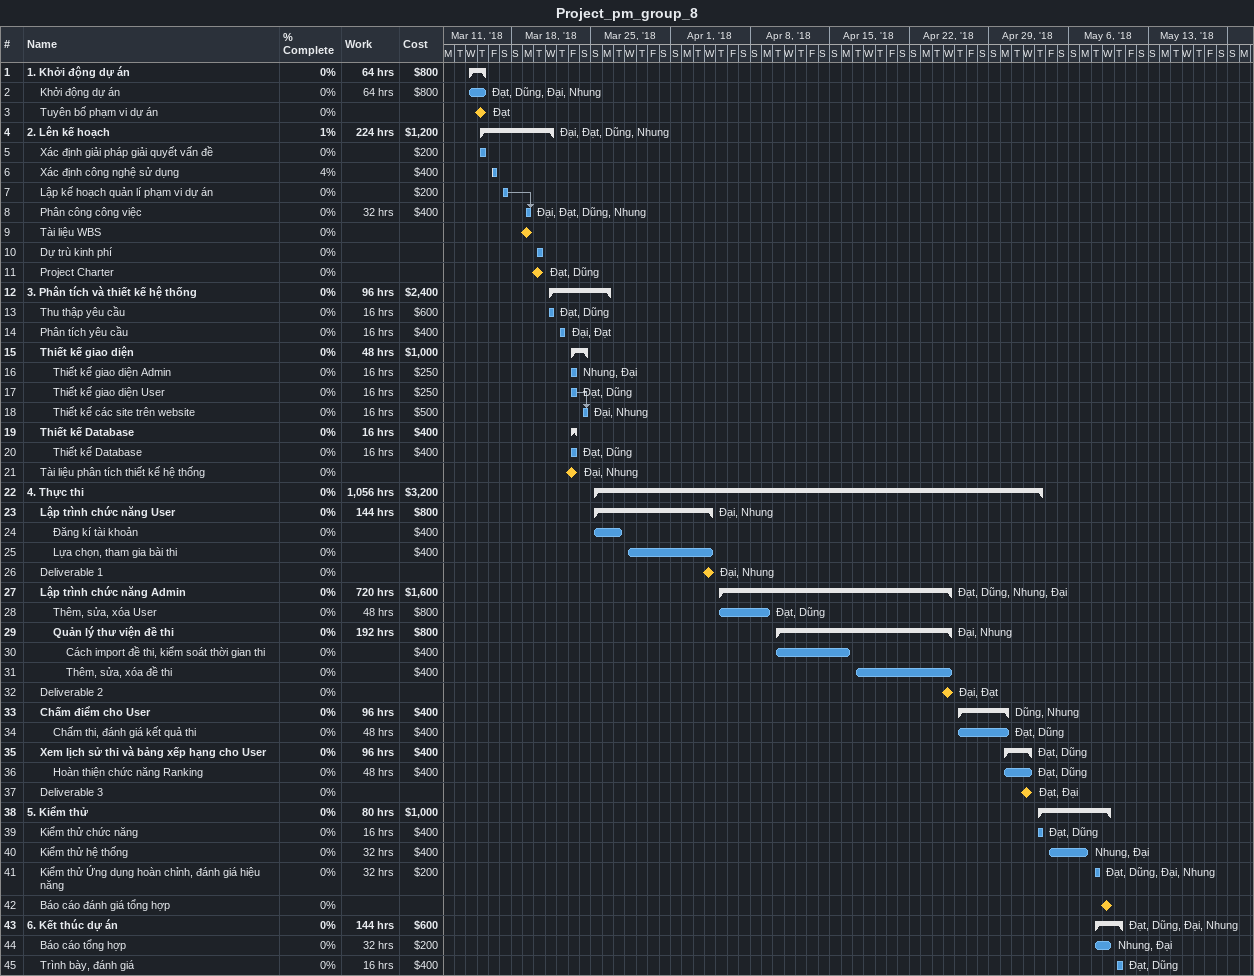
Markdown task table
Project_pm_group_8

| ID | Level | Task | Start | Finish | Predecessors | Resources | % complete | Work (h) | Cost ($) |
|---|---|---|---|---|---|---|---|---|---|
| 1 | 1 | **1. Khởi động dự án** | 2018-03-14 | 2018-03-15 |  |  | 0 | 64 | 800 |
| 2 | 2 | Khởi động dự án | 2018-03-14 | 2018-03-15 |  | Đạt, Dũng, Đại, Nhung | 0 | 64 | 800 |
| 3 | 2 | Tuyên bố phạm vi dự án (milestone) | 2018-03-15 | 2018-03-15 |  | Đạt | 0 |  |  |
| 4 | 1 | **2. Lên kế hoạch** | 2018-03-15 | 2018-03-21 |  | Đại, Đạt, Dũng, Nhung | 1 | 224 | 1200 |
| 5 | 2 | Xác định giải pháp giải quyết vấn đề | 2018-03-15 | 2018-03-15 |  |  | 0 |  | 200 |
| 6 | 2 | Xác định công nghệ sử dụng | 2018-03-16 | 2018-03-16 |  |  | 4 |  | 400 |
| 7 | 2 | Lập kế hoạch quản lí phạm vi dự án | 2018-03-17 | 2018-03-17 |  |  | 0 |  | 200 |
| 8 | 2 | Phân công công việc | 2018-03-19 | 2018-03-19 | 7 | Đại, Đạt, Dũng, Nhung | 0 | 32 | 400 |
| 9 | 2 | Tài liệu WBS (milestone) | 2018-03-19 | 2018-03-19 |  |  | 0 |  |  |
| 10 | 2 | Dự trù kinh phí | 2018-03-20 | 2018-03-20 |  |  | 0 |  |  |
| 11 | 2 | Project Charter (milestone) | 2018-03-20 | 2018-03-20 |  | Đạt, Dũng | 0 |  |  |
| 12 | 1 | **3. Phân tích và thiết kế hệ thống** | 2018-03-21 | 2018-03-26 |  |  | 0 | 96 | 2400 |
| 13 | 2 | Thu thập yêu cầu | 2018-03-21 | 2018-03-21 |  | Đạt, Dũng | 0 | 16 | 600 |
| 14 | 2 | Phân tích yêu cầu | 2018-03-22 | 2018-03-22 |  | Đại, Đạt | 0 | 16 | 400 |
| 15 | 2 | **Thiết kế giao diện** | 2018-03-23 | 2018-03-24 |  |  | 0 | 48 | 1000 |
| 16 | 3 | Thiết kế giao diện Admin | 2018-03-23 | 2018-03-23 |  | Nhung, Đại | 0 | 16 | 250 |
| 17 | 3 | Thiết kế giao diện User | 2018-03-23 | 2018-03-23 |  | Đạt, Dũng | 0 | 16 | 250 |
| 18 | 3 | Thiết kế các site trên website | 2018-03-24 | 2018-03-24 | 17 | Đại, Nhung | 0 | 16 | 500 |
| 19 | 2 | **Thiết kế Database** | 2018-03-23 | 2018-03-23 |  |  | 0 | 16 | 400 |
| 20 | 3 | Thiết kế Database | 2018-03-23 | 2018-03-23 |  | Đạt, Dũng | 0 | 16 | 400 |
| 21 | 2 | Tài liệu phân tích thiết kế hệ thống (milestone) | 2018-03-23 | 2018-03-23 |  | Đại, Nhung | 0 |  |  |
| 22 | 1 | **4. Thực thi** | 2018-03-25 | 2018-05-03 |  |  | 0 | 1056 | 3200 |
| 23 | 2 | **Lập trình chức năng User** | 2018-03-25 | 2018-04-04 |  | Đại, Nhung | 0 | 144 | 800 |
| 24 | 3 | Đăng kí tài khoản | 2018-03-25 | 2018-03-27 |  |  | 0 |  | 400 |
| 25 | 3 | Lựa chọn, tham gia bài thi | 2018-03-28 | 2018-04-04 |  |  | 0 |  | 400 |
| 26 | 2 | Deliverable 1 (milestone) | 2018-04-04 | 2018-04-04 |  | Đại, Nhung | 0 |  |  |
| 27 | 2 | **Lập trình chức năng Admin** | 2018-04-05 | 2018-04-25 |  | Đạt, Dũng, Nhung, Đại | 0 | 720 | 1600 |
| 28 | 3 | Thêm, sửa, xóa User | 2018-04-05 | 2018-04-09 |  | Đạt, Dũng | 0 | 48 | 800 |
| 29 | 3 | **Quản lý thư viện đề thi** | 2018-04-10 | 2018-04-25 |  | Đại, Nhung | 0 | 192 | 800 |
| 30 | 4 | Cách import đề thi, kiểm soát thời gian thi | 2018-04-10 | 2018-04-16 |  |  | 0 |  | 400 |
| 31 | 4 | Thêm, sửa, xóa đề thi | 2018-04-17 | 2018-04-25 |  |  | 0 |  | 400 |
| 32 | 2 | Deliverable 2 (milestone) | 2018-04-25 | 2018-04-25 |  | Đại, Đạt | 0 |  |  |
| 33 | 2 | **Chấm điểm cho User** | 2018-04-26 | 2018-04-30 |  | Dũng, Nhung | 0 | 96 | 400 |
| 34 | 3 | Chấm thi, đánh giá kết quả thi | 2018-04-26 | 2018-04-30 |  | Đạt, Dũng | 0 | 48 | 400 |
| 35 | 2 | **Xem lịch sử thi và bảng xếp hạng cho User** | 2018-04-30 | 2018-05-02 |  | Đạt, Dũng | 0 | 96 | 400 |
| 36 | 3 | Hoàn thiện chức năng Ranking | 2018-04-30 | 2018-05-02 |  | Đạt, Dũng | 0 | 48 | 400 |
| 37 | 2 | Deliverable 3 (milestone) | 2018-05-02 | 2018-05-02 |  | Đạt, Đại | 0 |  |  |
| 38 | 1 | **5. Kiểm thử** | 2018-05-03 | 2018-05-09 |  |  | 0 | 80 | 1000 |
| 39 | 2 | Kiểm thử chức năng | 2018-05-03 | 2018-05-03 |  | Đạt, Dũng | 0 | 16 | 400 |
| 40 | 2 | Kiểm thử hệ thống | 2018-05-04 | 2018-05-07 |  | Nhung, Đại | 0 | 32 | 400 |
| 41 | 2 | Kiểm thử Ứng dụng hoàn chỉnh, đánh giá hiệu năng | 2018-05-08 | 2018-05-08 |  | Đạt, Dũng, Đại, Nhung | 0 | 32 | 200 |
| 42 | 2 | Báo cáo đánh giá tổng hợp (milestone) | 2018-05-09 | 2018-05-09 |  |  | 0 |  |  |
| 43 | 1 | **6. Kết thúc dự án** | 2018-05-08 | 2018-05-10 |  | Đạt, Dũng, Đại, Nhung | 0 | 144 | 600 |
| 44 | 2 | Báo cáo tổng hợp | 2018-05-08 | 2018-05-09 |  | Nhung, Đại | 0 | 32 | 200 |
| 45 | 2 | Trình bày, đánh giá | 2018-05-10 | 2018-05-10 |  | Đạt, Dũng | 0 | 16 | 400 |
